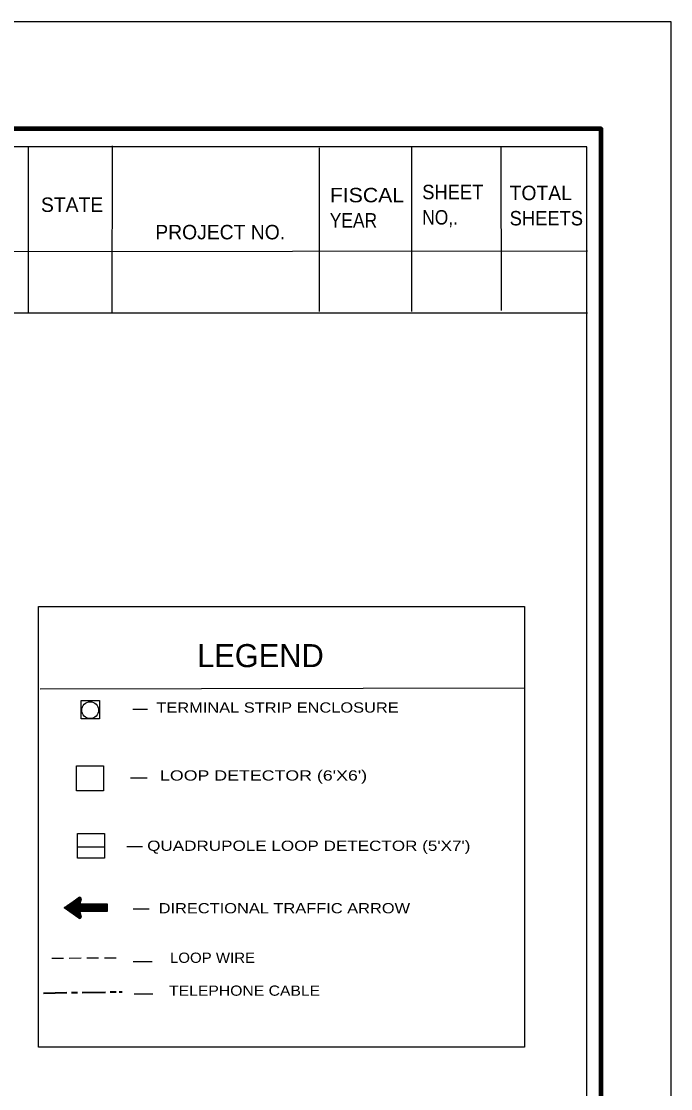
# Model space of a CAD drawing. Extents: x -997 to 641, y 370 to 934.
# Drawn here: x -470.3 to -270.6, y 602.7 to 930.7 of the extents above; entities that cross this region are included whole.
import ezdxf

# ---------------------------------------------------------------- set-up
doc = ezdxf.new("R2010")
doc.units = 0
doc.header["$LTSCALE"] = 1.2
doc.linetypes.add('LONG_DASH_SHORT_DASH', pattern=[9.9, 6, -1.2, 1.5, -1.2])
doc.linetypes.add('MEDIUM_DASHED', pattern=[4.5, 3, -1.5])
doc.layers.add('1', color=7, linetype='Continuous', lineweight=25)

msp = doc.modelspace()

# ---------------------------------------------------------------- linework, layer by layer
at = {"layer": '1'}
for p, q in [((-442.321, 892.423), (-442.449, 841.251)), ((-468.207, 892.144), (-468.179, 841.37)), ((-378.685, 891.862), (-378.73, 841.555)), ((-350.318, 892.144), (-350.283, 841.54)), ((-322.769, 892.146), (-322.705, 841.832)), ((-509.554, 859.937), (-296.182, 860.174)), ((-509.844, 841.131), (-296.182, 841.156)), ((-464.494, 725.572), (-315.53, 725.845)), ((-435.946, 719.297), (-431.454, 719.297)), ((-436.659, 698.152), (-431.607, 698.152)), ((-453.055, 676.973), (-444.696, 676.973)), ((-437.832, 677.138), (-433.049, 677.138)), ((-457.129, 658.231), (-452.602, 661.411)), ((-456.835, 658.041), (-455.465, 659.386)), ((-456.794, 658.004), (-455.272, 659.543)), ((-456.765, 657.976), (-455.057, 659.67)), ((-456.722, 657.96), (-454.867, 659.829)), ((-456.705, 657.943), (-454.662, 659.96)), ((-456.663, 657.895), (-454.471, 660.112)), ((-456.622, 657.892), (-454.263, 660.239)), ((-456.589, 657.865), (-454.068, 660.384)), ((-456.566, 657.848), (-453.866, 660.53)), ((-456.532, 657.812), (-453.66, 660.649)), ((-456.482, 657.788), (-453.479, 660.804)), ((-456.445, 657.777), (-453.263, 660.944)), ((-456.421, 657.737), (-453.081, 661.087)), ((-456.378, 657.712), (-452.866, 661.222)), ((-456.34, 657.692), (-452.671, 661.375)), ((-456.312, 657.659), (-452.524, 661.45)), ((-456.276, 657.633), (-452.443, 661.486)), ((-456.247, 657.625), (-452.373, 661.498)), ((-456.212, 657.59), (-452.304, 661.498)), ((-456.175, 657.561), (-452.257, 661.486)), ((-456.137, 657.539), (-452.202, 661.472)), ((-456.107, 657.52), (-452.173, 661.462)), ((-456.076, 657.497), (-452.125, 661.443)), ((-456.038, 657.47), (-452.089, 661.411)), ((-456, 657.448), (-452.056, 661.399)), ((-455.966, 657.436), (-452.019, 661.359)), ((-455.93, 657.394), (-451.998, 661.329)), ((-455.885, 657.369), (-451.962, 661.292)), ((-455.857, 657.361), (-451.946, 661.263)), ((-455.82, 657.322), (-451.928, 661.222)), ((-455.792, 657.292), (-451.907, 661.176)), ((-455.754, 657.277), (-451.89, 661.141)), ((-455.72, 657.248), (-451.89, 661.074)), ((-455.683, 657.222), (-451.89, 661.021)), ((-455.639, 657.203), (-451.907, 660.951)), ((-455.623, 657.185), (-451.928, 660.875)), ((-455.588, 657.143), (-451.946, 660.789)), ((-455.549, 657.132), (-451.962, 660.717)), ((-455.508, 657.101), (-451.985, 660.648)), ((-455.479, 657.096), (-451.998, 660.558)), ((-455.437, 657.055), (-452.019, 660.489)), ((-455.4, 657.029), (-452.042, 660.387)), ((-455.38, 657.012), (-452.056, 660.317)), ((-455.344, 656.984), (-452.078, 660.239)), ((-455.303, 656.955), (-452.107, 660.157)), ((-455.272, 656.936), (-452.125, 660.077)), ((-455.239, 656.903), (-452.146, 660.005)), ((-455.202, 656.877), (-452.173, 659.933)), ((-455.167, 656.869), (-452.19, 659.849)), ((-455.135, 656.846), (-452.202, 659.778)), ((-455.092, 656.805), (-452.218, 659.67)), ((-455.057, 656.789), (-452.246, 659.597)), ((-455.019, 656.766), (-452.271, 659.523)), ((-455.001, 656.736), (-452.257, 659.474)), ((-454.953, 656.715), (-452.19, 659.474)), ((-454.93, 656.688), (-452.128, 659.474)), ((-454.886, 656.682), (-452.078, 659.474)), ((-454.845, 656.644), (-452.019, 659.474)), ((-454.816, 656.613), (-451.962, 659.474)), ((-454.789, 656.584), (-451.89, 659.474)), ((-454.749, 656.56), (-451.844, 659.474)), ((-454.72, 656.542), (-451.775, 659.474)), ((-454.684, 656.527), (-451.717, 659.474)), ((-454.646, 656.495), (-451.66, 659.474)), ((-454.612, 656.469), (-451.6, 659.474)), ((-454.576, 656.452), (-451.546, 659.474)), ((-454.547, 656.427), (-451.489, 659.474)), ((-454.512, 656.387), (-451.434, 659.474)), ((-454.471, 656.382), (-451.366, 659.474)), ((-454.436, 656.346), (-451.306, 659.474)), ((-454.394, 656.328), (-451.245, 659.474)), ((-454.361, 656.301), (-451.192, 659.474)), ((-454.335, 656.276), (-451.135, 659.474)), ((-454.3, 656.245), (-451.075, 659.474)), ((-454.263, 656.228), (-451.019, 659.474)), ((-454.236, 656.191), (-450.954, 659.474)), ((-454.19, 656.187), (-450.896, 659.474)), ((-454.152, 656.148), (-450.837, 659.474)), ((-454.121, 656.119), (-450.775, 659.474)), ((-454.093, 656.112), (-450.711, 659.474)), ((-454.06, 656.084), (-450.656, 659.474)), ((-454.016, 656.048), (-450.599, 659.474)), ((-453.98, 656.032), (-450.535, 659.474)), ((-453.944, 656.011), (-450.492, 659.474)), ((-453.906, 655.975), (-450.415, 659.474)), ((-453.889, 655.959), (-450.371, 659.474)), ((-453.849, 655.937), (-450.296, 659.474)), ((-453.811, 655.913), (-450.241, 659.474)), ((-453.776, 655.892), (-450.194, 659.474)), ((-453.738, 655.857), (-450.133, 659.474)), ((-453.707, 655.835), (-450.07, 659.474)), ((-453.667, 655.805), (-449.999, 659.474)), ((-453.639, 655.787), (-449.942, 659.474)), ((-452.257, 657.101), (-449.887, 659.474)), ((-452.19, 657.101), (-449.83, 659.474)), ((-452.128, 657.101), (-449.771, 659.474)), ((-452.078, 657.101), (-449.715, 659.474)), ((-452.019, 657.101), (-449.658, 659.474)), ((-451.962, 657.101), (-449.59, 659.474)), ((-451.907, 657.101), (-449.541, 659.474)), ((-451.844, 657.101), (-449.482, 659.474)), ((-451.775, 657.101), (-449.425, 659.474)), ((-451.717, 657.101), (-449.353, 659.474)), ((-451.66, 657.101), (-449.297, 659.474)), ((-451.6, 657.101), (-449.248, 659.474)), ((-451.546, 657.101), (-449.171, 659.474)), ((-451.489, 657.101), (-449.119, 659.474)), ((-451.434, 657.101), (-449.059, 659.474)), ((-451.374, 657.101), (-449.007, 659.474)), ((-451.306, 657.101), (-448.942, 659.474)), ((-451.245, 657.101), (-448.888, 659.474)), ((-451.192, 657.101), (-448.825, 659.474)), ((-451.135, 657.101), (-448.76, 659.474)), ((-451.075, 657.101), (-448.71, 659.474)), ((-451.019, 657.101), (-448.638, 659.474)), ((-450.954, 657.101), (-448.579, 659.474)), ((-450.896, 657.101), (-448.523, 659.474)), ((-450.837, 657.101), (-448.468, 659.474)), ((-450.781, 657.101), (-448.407, 659.474)), ((-450.711, 657.101), (-448.349, 659.474)), ((-450.656, 657.101), (-448.29, 659.474)), ((-450.599, 657.101), (-448.24, 659.474)), ((-450.535, 657.101), (-448.179, 659.474)), ((-450.492, 657.101), (-448.113, 659.474)), ((-450.415, 657.101), (-448.046, 659.474)), ((-450.371, 657.101), (-447.995, 659.474)), ((-450.296, 657.101), (-447.94, 659.474)), ((-450.241, 657.101), (-447.882, 659.474)), ((-450.194, 657.101), (-447.807, 659.474)), ((-450.133, 657.101), (-447.763, 659.474)), ((-450.07, 657.101), (-447.69, 659.474)), ((-449.999, 657.101), (-447.637, 659.474)), ((-449.953, 657.101), (-447.581, 659.474)), ((-449.889, 657.101), (-447.526, 659.474)), ((-449.83, 657.101), (-447.467, 659.474)), ((-449.771, 657.101), (-447.399, 659.474)), ((-449.715, 657.101), (-447.353, 659.474)), ((-449.658, 657.101), (-447.272, 659.474)), ((-449.59, 657.101), (-447.224, 659.474)), ((-449.541, 657.101), (-447.167, 659.474)), ((-449.482, 657.101), (-447.103, 659.474)), ((-449.425, 657.101), (-447.045, 659.474)), ((-449.353, 657.101), (-446.996, 659.474)), ((-449.297, 657.101), (-446.94, 659.474)), ((-449.248, 657.101), (-446.87, 659.474)), ((-449.171, 657.101), (-446.818, 659.474)), ((-449.119, 657.101), (-446.748, 659.474)), ((-449.059, 657.101), (-446.69, 659.474)), ((-449.007, 657.101), (-446.632, 659.474)), ((-448.942, 657.101), (-446.585, 659.474)), ((-448.888, 657.101), (-446.519, 659.474)), ((-448.825, 657.101), (-446.455, 659.474)), ((-448.76, 657.101), (-446.404, 659.474)), ((-448.71, 657.101), (-446.334, 659.474)), ((-448.645, 657.101), (-446.288, 659.474)), ((-448.579, 657.101), (-446.222, 659.474)), ((-448.523, 657.101), (-446.158, 659.474)), ((-448.468, 657.101), (-446.106, 659.474)), ((-448.407, 657.101), (-446.05, 659.474)), ((-448.349, 657.101), (-445.988, 659.474)), ((-448.296, 657.101), (-445.921, 659.474)), ((-448.24, 657.101), (-445.86, 659.474)), ((-448.179, 657.101), (-445.803, 659.474)), ((-448.113, 657.101), (-445.75, 659.474)), ((-448.046, 657.101), (-445.693, 659.474)), ((-447.995, 657.101), (-445.641, 659.474)), ((-447.94, 657.101), (-445.576, 659.474)), ((-447.882, 657.101), (-445.522, 659.474)), ((-447.807, 657.101), (-445.45, 659.474)), ((-447.771, 657.101), (-445.39, 659.474)), ((-447.69, 657.101), (-445.336, 659.474)), ((-447.637, 657.101), (-445.277, 659.474)), ((-447.581, 657.101), (-445.22, 659.474)), ((-447.526, 657.101), (-445.163, 659.474)), ((-447.467, 657.101), (-445.095, 659.474)), ((-447.399, 657.101), (-445.052, 659.474)), ((-447.353, 657.101), (-444.981, 659.474)), ((-447.272, 657.101), (-444.914, 659.474)), ((-447.224, 657.101), (-444.857, 659.474)), ((-447.167, 657.101), (-444.803, 659.474)), ((-447.103, 657.101), (-444.743, 659.474)), ((-447.045, 657.101), (-444.68, 659.474)), ((-446.996, 657.101), (-444.631, 659.474)), ((-446.94, 657.101), (-444.556, 659.474)), ((-446.885, 657.101), (-444.499, 659.474)), ((-446.818, 657.101), (-444.448, 659.474)), ((-446.748, 657.101), (-444.388, 659.474)), ((-446.69, 657.101), (-444.332, 659.474)), ((-446.642, 657.101), (-444.272, 659.474)), ((-446.585, 657.101), (-444.221, 659.474)), ((-446.519, 657.101), (-444.144, 659.474)), ((-446.455, 657.101), (-444.085, 659.474)), ((-446.404, 657.101), (-444.031, 659.474)), ((-446.337, 657.101), (-443.975, 659.474)), ((-446.288, 657.101), (-443.916, 659.474)), ((-446.222, 657.101), (-443.857, 659.474)), ((-446.158, 657.101), (-443.849, 659.424)), ((-446.106, 657.101), (-443.849, 659.357)), ((-452.557, 655.03), (-457.129, 658.231)), ((-457.12, 658.228), (-457.063, 658.273)), ((-457.08, 658.201), (-456.853, 658.413)), ((-457.043, 658.186), (-456.663, 658.569)), ((-457.001, 658.146), (-456.455, 658.693)), ((-456.977, 658.133), (-456.264, 658.841)), ((-456.946, 658.115), (-456.057, 658.985)), ((-456.908, 658.074), (-455.857, 659.122)), ((-456.875, 658.05), (-455.665, 659.257)), ((-453.603, 655.769), (-452.271, 657.096)), ((-453.567, 655.746), (-452.271, 657.043)), ((-453.527, 655.704), (-452.246, 657.006)), ((-453.508, 655.692), (-452.235, 656.95)), ((-453.479, 655.658), (-452.218, 656.903)), ((-453.44, 655.646), (-452.202, 656.869)), ((-453.394, 655.618), (-452.19, 656.805)), ((-453.353, 655.587), (-452.19, 656.766)), ((-453.322, 655.556), (-452.173, 656.715)), ((-453.285, 655.544), (-452.158, 656.682)), ((-453.258, 655.52), (-452.147, 656.613)), ((-453.213, 655.503), (-452.128, 656.578)), ((-453.192, 655.474), (-452.128, 656.532)), ((-453.151, 655.448), (-452.111, 656.487)), ((-453.114, 655.43), (-452.107, 656.438)), ((-453.081, 655.391), (-452.089, 656.387)), ((-453.049, 655.367), (-452.078, 656.345)), ((-453.011, 655.358), (-452.071, 656.301)), ((-452.981, 655.322), (-452.044, 656.245)), ((-452.945, 655.294), (-452.042, 656.191)), ((-452.909, 655.281), (-452.035, 656.158)), ((-452.866, 655.254), (-452.019, 656.112)), ((-446.05, 657.101), (-443.849, 659.297)), ((-445.988, 657.101), (-443.849, 659.247)), ((-445.921, 657.101), (-443.849, 659.176)), ((-445.86, 657.101), (-443.849, 659.139)), ((-445.803, 657.101), (-443.849, 659.074)), ((-445.75, 657.101), (-443.849, 659.01)), ((-445.693, 657.101), (-443.849, 658.943)), ((-445.641, 657.101), (-443.849, 658.885)), ((-445.577, 657.101), (-443.849, 658.831)), ((-445.522, 657.101), (-443.849, 658.761)), ((-445.45, 657.101), (-443.849, 658.715)), ((-445.39, 657.101), (-443.849, 658.656)), ((-445.336, 657.101), (-443.849, 658.603)), ((-445.277, 657.101), (-443.849, 658.534)), ((-445.22, 657.101), (-443.849, 658.464)), ((-445.163, 657.101), (-443.849, 658.413)), ((-445.095, 657.101), (-443.849, 658.358)), ((-445.052, 657.101), (-443.849, 658.302)), ((-444.985, 657.101), (-443.849, 658.246)), ((-444.914, 657.101), (-443.849, 658.186)), ((-444.857, 657.101), (-443.849, 658.115)), ((-444.803, 657.101), (-443.849, 658.074)), ((-444.754, 657.101), (-443.849, 658)), ((-444.68, 657.101), (-443.849, 657.943)), ((-444.631, 657.101), (-443.849, 657.892)), ((-444.556, 657.101), (-443.849, 657.822)), ((-444.499, 657.101), (-443.849, 657.777)), ((-444.452, 657.101), (-443.849, 657.702)), ((-444.388, 657.101), (-443.849, 657.645)), ((-444.332, 657.101), (-443.849, 657.59)), ((-444.272, 657.101), (-443.849, 657.52)), ((-444.221, 657.101), (-443.849, 657.47)), ((-444.154, 657.101), (-443.849, 657.409)), ((-444.085, 657.101), (-443.849, 657.361)), ((-444.031, 657.101), (-443.849, 657.292)), ((-443.975, 657.101), (-443.849, 657.237)), ((-443.916, 657.101), (-443.849, 657.18)), ((-443.857, 657.101), (-443.849, 657.101)), ((-435.872, 657.943), (-430.954, 657.943)), ((-452.836, 655.215), (-451.998, 656.06)), ((-452.788, 655.21), (-451.985, 656.011)), ((-452.754, 655.177), (-451.985, 655.975)), ((-452.736, 655.158), (-451.962, 655.927)), ((-452.693, 655.123), (-451.95, 655.872)), ((-452.661, 655.106), (-451.946, 655.821)), ((-452.638, 655.09), (-451.928, 655.777)), ((-452.594, 655.05), (-451.917, 655.741)), ((-452.569, 655.03), (-451.907, 655.692)), ((-452.524, 655.019), (-451.89, 655.646)), ((-452.487, 654.986), (-451.879, 655.59)), ((-452.444, 654.983), (-451.863, 655.549)), ((-452.397, 654.948), (-451.861, 655.503)), ((-452.345, 654.948), (-451.844, 655.448)), ((-452.283, 654.938), (-451.844, 655.391)), ((-452.218, 654.948), (-451.844, 655.322)), ((-452.147, 654.983), (-451.863, 655.248)), ((-452.019, 655.05), (-451.946, 655.106)), ((-435.872, 641.714), (-430.089, 641.714)), ((-435.619, 631.853), (-429.837, 631.853))]:
    msp.add_line(p, q, dxfattribs=at)
at = {"layer": '1', "linetype": 'MEDIUM_DASHED'}
msp.add_line((-460.922, 642.797), (-440.028, 642.86), dxfattribs=at)
at = {"layer": '1', "linetype": 'LONG_DASH_SHORT_DASH', "lineweight": 35}
for p, q in [((-463.446, 632.061), (-441.154, 632.421)), ((-440.228, 632.436), (-439.295, 632.451))]:
    msp.add_line(p, q, dxfattribs=at)
at = {"layer": '1'}
for points in [[(-270.585, 930.704), (-270.585, 369.704), (-996.585, 369.704), (-996.585, 930.704)], [(-296.321, 892.144), (-967.345, 892.144), (-967.345, 391.421), (-296.321, 391.421)], [(-464.95, 750.846), (-315.53, 750.846), (-315.53, 615.383), (-464.95, 615.383)], [(-451.928, 721.938), (-446.267, 721.938), (-446.267, 716.284), (-451.928, 716.284)], [(-453.352, 701.856), (-444.985, 701.856), (-444.985, 694.228), (-453.352, 694.228)], [(-453.055, 681.124), (-444.696, 681.124), (-444.696, 673.511), (-453.055, 673.511)]]:
    msp.add_lwpolyline(points, close=True, dxfattribs=at)
at = {"layer": '1', "lineweight": 106}
msp.add_lwpolyline([(-974.405, 387.572), (-291.913, 387.572), (-291.913, 897.657), (-974.405, 897.657)], close=True, dxfattribs=at)
at = {"layer": '1'}
msp.add_lwpolyline([(-451.907, 660.944), (-452.271, 659.474), (-443.849, 659.474), (-443.849, 657.101), (-452.271, 657.101), (-451.861, 655.503)], dxfattribs=at)
msp.add_circle((-449.116, 719.013), 2.589, dxfattribs=at)
for centre, start, end in [((-452.346, 661.043), 345.49851, 125.13712), ((-452.301, 655.389), 234.98548, 14.71405)]:
    msp.add_arc(centre, 0.449, start, end, dxfattribs=at)

# ---------------------------------------------------------------- texts
for s, height, width, p in [('FISCAL', 4.441, 1.1, (-375.419, 875.085)), ('SHEET', 4.441, 0.95, (-346.997, 876.027)), ('NO,.', 4.441, 0.9, (-346.997, 868.251)), ('YEAR', 4.441, 0.9, (-375.419, 867.313)), ('SHEETS', 4.441, 0.95, (-320.11, 867.98)), ('TERMINAL STRIP ENCLOSURE', 3.142, 1.2, (-428.752, 718.24)), ("LOOP DETECTOR (6'X6')", 3.142, 1.3, (-427.633, 697.358)), ("QUADRUPOLE LOOP DETECTOR (5'X7')", 3.14, 1.25, (-431.583, 675.75)), ('DIRECTIONAL TRAFFIC ARROW', 3.142, 1.2, (-428.042, 656.556)), ('LOOP WIRE', 3.142, 1.1, (-424.578, 641.334)), ('TELEPHONE CABLE', 3.142, 1.15, (-424.841, 631.219))]:
    msp.add_text(s, height=height, dxfattribs=dict(at, width=width)).set_placement(p)
for s, height, p in [('TOTAL', 4.441, (-320.11, 875.748)), ('STATE', 4.441, (-464.248, 872.123)), ('PROJECT NO.', 4.441, (-429.081, 863.704)), ('LEGEND', 7.082, (-416.21, 732.219))]:
    msp.add_text(s, height=height, dxfattribs=at).set_placement(p)

doc.saveas('drawing.dxf')
